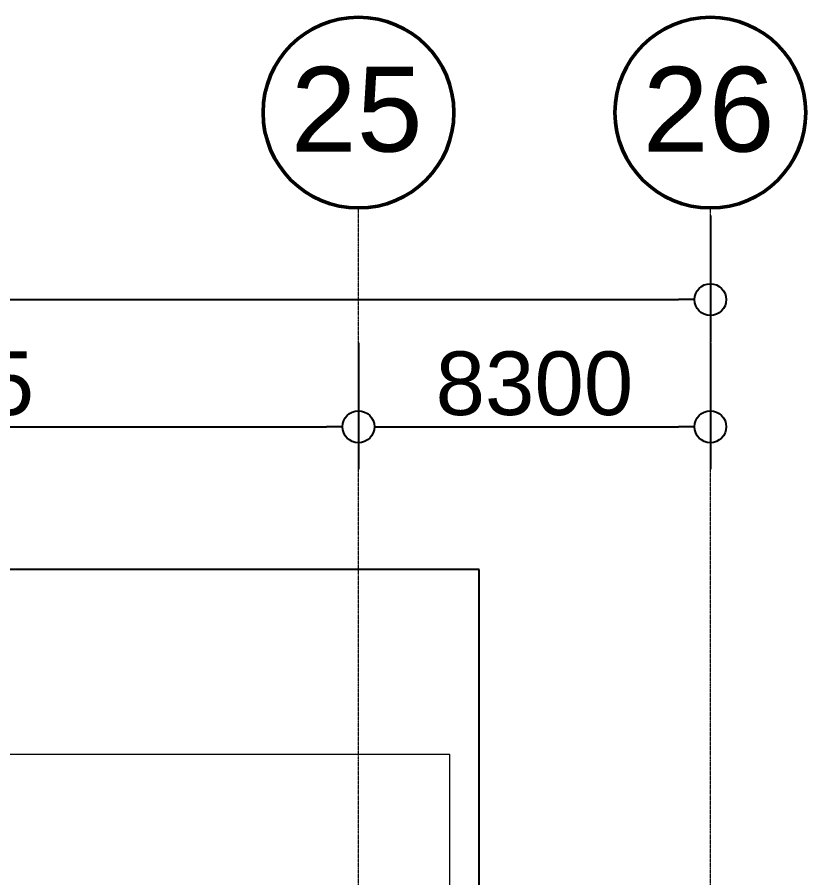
# Model space of a CAD drawing. Header units: millimetres. Extents: x -962357 to -591933, y -35273 to 59420.
# Drawn here: x -640963 to -622365, y 39118 to 59420 of the extents above; entities that cross this region are included whole.
import ezdxf

# ---------------------------------------------------------------- set-up
doc = ezdxf.new("R2010")
doc.units = ezdxf.units.MM
doc.linetypes.add('DPA_Grid _ Level 100', pattern=[10, 5.5, -1.6, 1.3, -1.6])
for name, color, linetype, lineweight in [('A-ANNO-DIMS', 1, 'Continuous', 9), ('A-ANNO-NOTE', 3, 'Continuous', 25), ('G-ANNO-TEXT', 3, 'Continuous', 9), ('S-GRID', 251, 'Continuous', 9), ('S-GRID-IDEN', 3, 'Continuous', 50)]:
    doc.layers.add(name, color=color, linetype=linetype, lineweight=lineweight)
doc.styles.add('Arial', font='arial.ttf', dxfattribs={"height": 2000})
doc.styles.add('Arial_1', font='arial.ttf', dxfattribs={"height": 1500})
doc.dimstyles.new('DPA-DIM-3_0_C-C', dxfattribs={"dimscale": 304.8, "dimtxt": 1530.3891, "dimasz": 2.46063, "dimexe": 3.28084, "dimexo": 0.0625, "dimgap": 0.82021, "dimtad": 1, "dimdec": 0, "dimzin": 0, "dimdsep": 46, "dimtxsty": 'Arial_1', "dimblk1": 'DOTBLANK', "dimblk2": 'DOTBLANK', "dimsah": 1, "dimcen": 0.09, "dimdle": 3.28084, "dimadec": 8, "dimazin": 0, "dimtfac": 1, "dimtdec": 4, "dimtix": 1, "dimtmove": 0, "dimatfit": 3, "dimfxl": 6.56168, "dimfxlon": 1, "dimtvp": 1, "dimtolj": 1, "dimtzin": 0, "dimarcsym": 2})

# ---------------------------------------------------------------- blocks, each defined once
blk = doc.blocks.new('Grid - 100 Scale-2291345-4130-01 MULTI-PURPOSE LEVEL - REFLECTED CEILING PLAN')
at = {"layer": 'S-GRID-IDEN'}
blk.add_circle((0, 0), 4.5, dxfattribs=at)
blk = doc.blocks.new('_DotBlank')
at = {"color": 0, "linetype": 'ByBlock', "lineweight": -2}
blk.add_line((-0.5, 0), (-1, 0), dxfattribs=at)
blk.add_circle((0, 0), 0.5, dxfattribs=at)
blk = doc.blocks.new('DIMBLOCK1-4130-01 MULTI-PURPOSE LEVEL - REFLECTED CEILING PLAN')
at = {"layer": 'A-ANNO-DIMS', "color": 0, "lineweight": -2, "transparency": 16777216}
for p, q in [((-913915, 54739), (-913915, 51758)), ((-624615, 54739), (-624615, 51758)), ((-913165, 52758), (-625365, 52758))]:
    blk.add_line(p, q, dxfattribs=at)
at = {"layer": 'Defpoints', "color": 0, "transparency": 16777216}
for p in [(-913915, 54758), (-624615, 54758), (-624615, 52758)]:
    blk.add_point(p, dxfattribs=at)
at = {"layer": 'A-ANNO-DIMS', "color": 0, "lineweight": -2, "transparency": 16777216, "xscale": 750, "yscale": 750, "zscale": 750, "rotation": 180}
blk.add_blockref('_DotBlank', (-913915, 52758), dxfattribs=at)
at = {"layer": 'A-ANNO-DIMS', "color": 0, "lineweight": -2, "transparency": 16777216, "xscale": 750, "yscale": 750, "zscale": 750}
blk.add_blockref('_DotBlank', (-624615, 52758), dxfattribs=at)
at = {"layer": 'A-ANNO-DIMS', "color": 0, "transparency": 16777216, "insert": (-769265, 53774), "char_height": 1500, "width": 8306.48, "attachment_point": 5, "style": 'Arial_1'}
blk.add_mtext('\\A1;289300', dxfattribs=at)
blk = doc.blocks.new('DIMBLOCK25-4130-01 MULTI-PURPOSE LEVEL - REFLECTED CEILING PLAN')
at = {"layer": 'A-ANNO-DIMS', "color": 0, "lineweight": -2, "transparency": 16777216}
for p, q in [((-654040, 51739), (-654040, 48758)), ((-632915, 51739), (-632915, 48758)), ((-653290, 49758), (-633665, 49758))]:
    blk.add_line(p, q, dxfattribs=at)
at = {"layer": 'Defpoints', "color": 0, "transparency": 16777216}
for p in [(-654040, 51758), (-632915, 51758), (-632915, 49758)]:
    blk.add_point(p, dxfattribs=at)
at = {"layer": 'A-ANNO-DIMS', "color": 0, "lineweight": -2, "transparency": 16777216, "xscale": 750, "yscale": 750, "zscale": 750, "rotation": 180}
blk.add_blockref('_DotBlank', (-654040, 49758), dxfattribs=at)
at = {"layer": 'A-ANNO-DIMS', "color": 0, "lineweight": -2, "transparency": 16777216, "xscale": 750, "yscale": 750, "zscale": 750}
blk.add_blockref('_DotBlank', (-632915, 49758), dxfattribs=at)
at = {"layer": 'A-ANNO-DIMS', "color": 0, "transparency": 16777216, "insert": (-643478, 50774), "char_height": 1500, "width": 6922.07, "attachment_point": 5, "style": 'Arial_1'}
blk.add_mtext('\\A1;21125', dxfattribs=at)
blk = doc.blocks.new('DIMBLOCK26-4130-01 MULTI-PURPOSE LEVEL - REFLECTED CEILING PLAN')
at = {"layer": 'A-ANNO-DIMS', "color": 0, "lineweight": -2, "transparency": 16777216}
for p, q in [((-632915, 51739), (-632915, 48758)), ((-624615, 51739), (-624615, 48758)), ((-632165, 49758), (-625365, 49758))]:
    blk.add_line(p, q, dxfattribs=at)
at = {"layer": 'Defpoints', "color": 0, "transparency": 16777216}
for p in [(-632915, 51758), (-624615, 51758), (-624615, 49758)]:
    blk.add_point(p, dxfattribs=at)
at = {"layer": 'A-ANNO-DIMS', "color": 0, "lineweight": -2, "transparency": 16777216, "xscale": 750, "yscale": 750, "zscale": 750, "rotation": 180}
blk.add_blockref('_DotBlank', (-632915, 49758), dxfattribs=at)
at = {"layer": 'A-ANNO-DIMS', "color": 0, "lineweight": -2, "transparency": 16777216, "xscale": 750, "yscale": 750, "zscale": 750}
blk.add_blockref('_DotBlank', (-624615, 49758), dxfattribs=at)
at = {"layer": 'A-ANNO-DIMS', "color": 0, "transparency": 16777216, "insert": (-628765, 50774), "char_height": 1500, "width": 5537.65, "attachment_point": 5, "style": 'Arial_1'}
blk.add_mtext('\\A1;8300', dxfattribs=at)

msp = doc.modelspace()

# ---------------------------------------------------------------- linework, layer by layer
at = {"layer": 'A-ANNO-NOTE'}
for p, q in [((-630064.7, 46390.6), (-680599.8, 46390.6)), ((-630064.7, 17028.1), (-630064.7, 46390.6))]:
    msp.add_line(p, q, dxfattribs=at)
at = {"layer": 'G-ANNO-TEXT', "color": 250}
for p, q in [((-630755.9, 42024), (-679509, 42024)), ((-630755.9, 17179.4), (-630755.9, 42024))]:
    msp.add_line(p, q, dxfattribs=at)
at = {"layer": 'S-GRID', "linetype": 'DPA_Grid _ Level 100'}
for p, q in [((-632915, -30741.3), (-632915, 54920.2)), ((-624615, -30741.3), (-624615, 54920.2))]:
    msp.add_line(p, q, dxfattribs=at)

# ---------------------------------------------------------------- block references
at = {"layer": 'S-GRID-IDEN', "xscale": 499.9999999999995, "yscale": 499.9999999999995, "zscale": 499.9999999999995}
for p in [(-632915, 57170.2), (-624615, 57170.2)]:
    msp.add_blockref('Grid - 100 Scale-2291345-4130-01 MULTI-PURPOSE LEVEL - REFLECTED CEILING PLAN', p, dxfattribs=at)

# ---------------------------------------------------------------- texts
at = {"layer": 'S-GRID-IDEN', "lineweight": 9, "char_height": 2000, "width": 3767.931, "attachment_point": 1, "style": 'Arial'}
for s, insert in [('25', (-634509, 58249.7)), ('26', (-626209, 58249.7))]:
    msp.add_mtext(s, dxfattribs=dict(at, insert=insert))

# ---------------------------------------------------------------- dimensions: what is measured, and where the dimension line sits
at = {"layer": 'A-ANNO-DIMS'}
for base, p1, p2, override, picture, middle in [((-624615, 52758), (-913915, 54758), (-624615, 54758), {"dimpost": '<>', "dimfxl": 289300}, 'DIMBLOCK1-4130-01 MULTI-PURPOSE LEVEL - REFLECTED CEILING PLAN', (-769265, 53774.4)), ((-632915, 49758), (-654040, 51758), (-632915, 51758), {"dimpost": '<>', "dimfxl": 21125}, 'DIMBLOCK25-4130-01 MULTI-PURPOSE LEVEL - REFLECTED CEILING PLAN', (-643477.5, 50773.9)), ((-624615, 49758), (-632915, 51758), (-624615, 51758), {"dimpost": '<>', "dimfxl": 8300}, 'DIMBLOCK26-4130-01 MULTI-PURPOSE LEVEL - REFLECTED CEILING PLAN', (-628765, 50774.4))]:
    dim = msp.add_linear_dim(base=base, p1=p1, p2=p2, dimstyle='DPA-DIM-3_0_C-C', override=override, dxfattribs=at)
    dim.commit()
    dim.dimension.update_dxf_attribs({"geometry": picture, "text_midpoint": middle})

doc.saveas('drawing.dxf')
